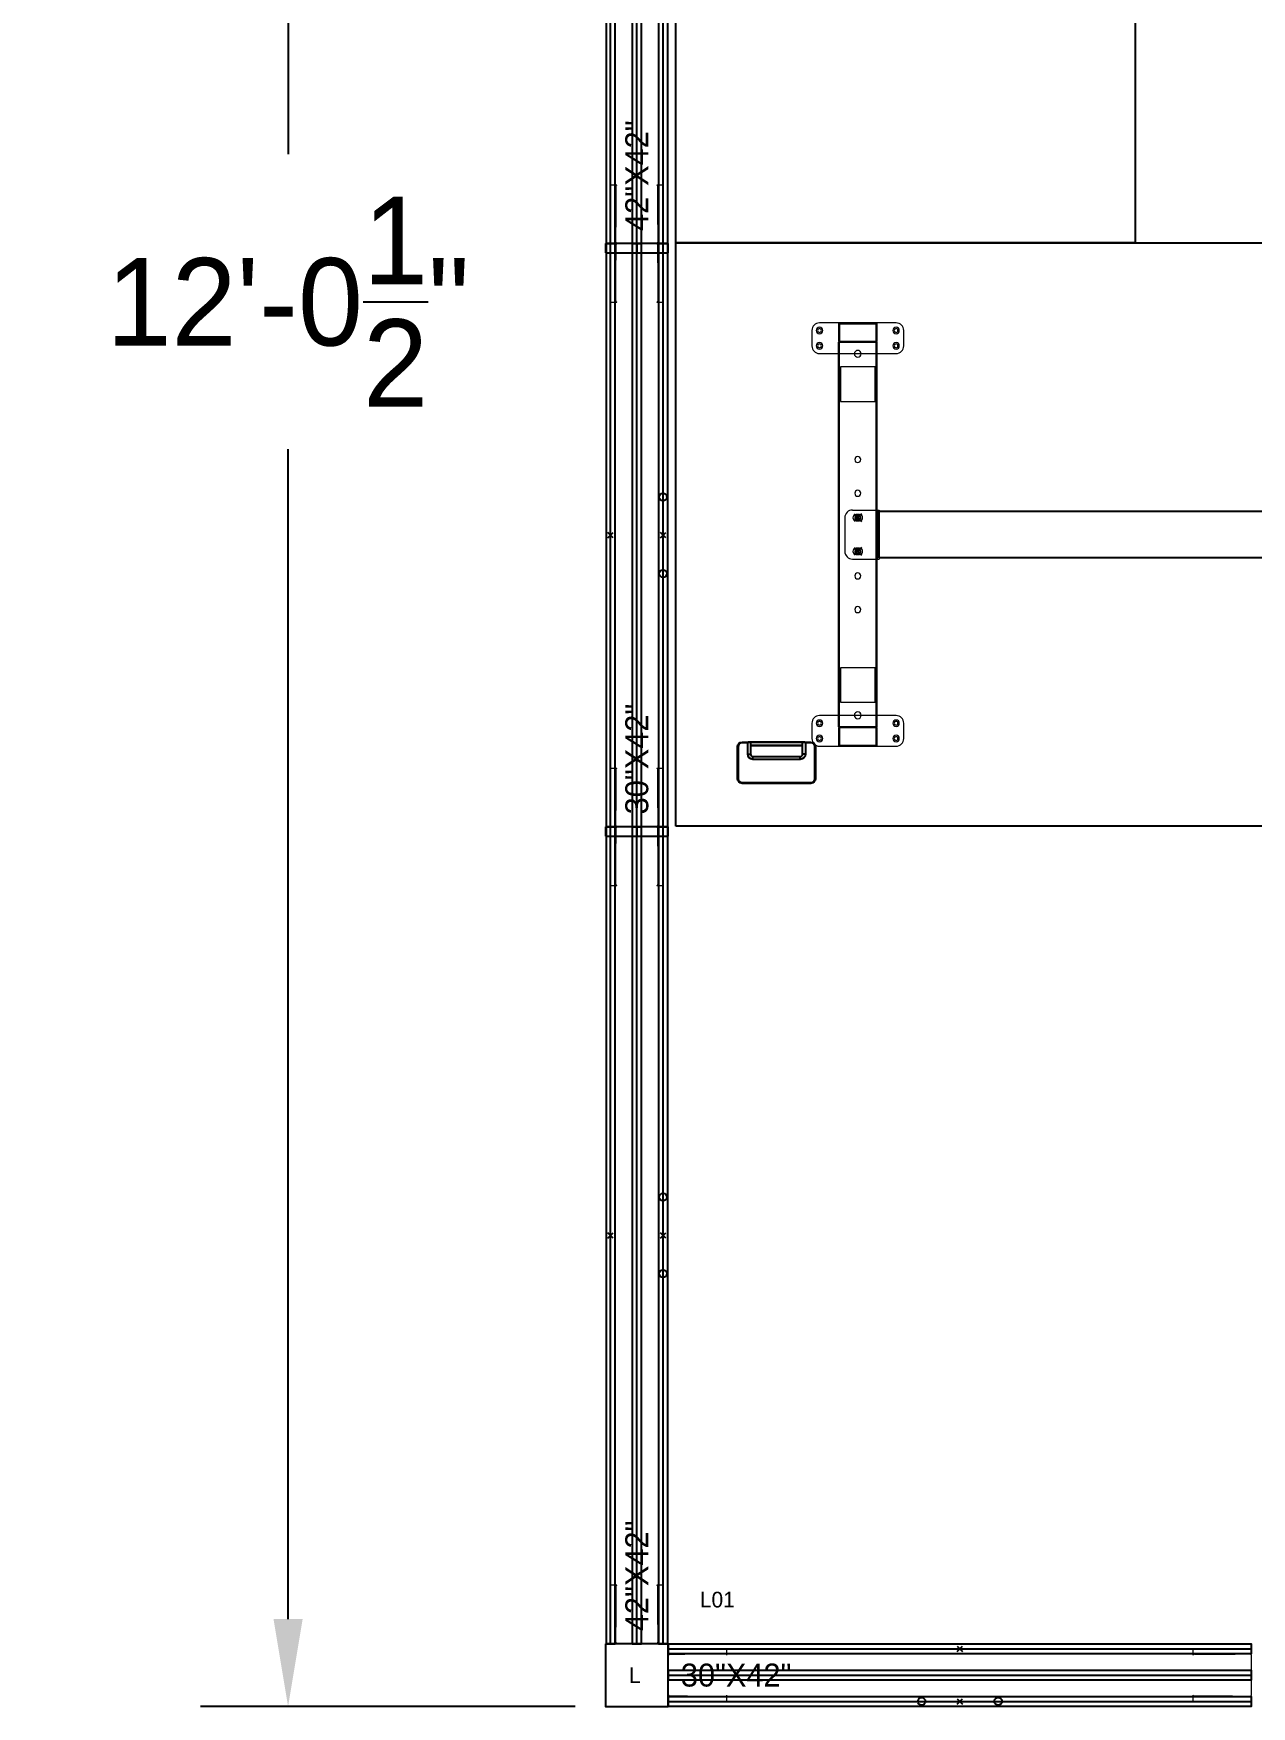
# Model space of a CAD drawing. Header units: inches. Extents: x 126 to 13186, y 9 to 361.
# Drawn here: x 5074.6 to 5137.2, y 41.7 to 127.7 of the extents above; entities that cross this region are included whole.
import ezdxf

# ---------------------------------------------------------------- set-up
doc = ezdxf.new("R2010")
doc.units = ezdxf.units.IN
doc.header["$MEASUREMENT"] = 0
for name, color, linetype in [('DD2D', 7, 'Continuous'), ('DD2D_Geometry', 7, 'Continuous'), ('ENFASIS NEW', 7, 'Continuous'), ('Id Unión', 7, 'Continuous'), ('PV-26D', 7, 'Continuous')]:
    doc.layers.add(name, color=color, linetype=linetype)
doc.styles.get("Standard").update_dxf_attribs({"font": 'stylu.ttf'})
doc.dimstyles.get("Standard").update_dxf_attribs({"dimscale": 25, "dimtxt": 0.18, "dimasz": 0.18, "dimexe": 0.18, "dimexo": 0.0625, "dimgap": 0.09, "dimtad": 0, "dimtih": 1, "dimtoh": 1, "dimzin": 0, "dimdsep": 46, "dimlunit": 4, "dimtxsty": 'Standard', "dimcen": 0.09, "dimadec": 0, "dimazin": 0, "dimtfac": 1, "dimtofl": 0, "dimtmove": 0, "dimatfit": 3, "dimfxl": 1, "dimtolj": 1, "dimtzin": 0, "dimarcsym": 0})

# ---------------------------------------------------------------- blocks, each defined once
blk = doc.blocks.new('DD40102466AB')
at = {"color": 1}
for p, q in [((0.0035, -0.0035), (-0.0035, 0.0035)), ((0.0035, 0.0035), (-0.0035, -0.0035))]:
    blk.add_line(p, q, dxfattribs=at)
blk.add_lwpolyline([(-0.3472, -0.0417), (0.3472, -0.0417), (0.391, -0.0067), (0.838, -0.0067), (0.838, -0.6067), (-0.838, -0.6067), (-0.838, -0.0067), (-0.391, -0.0067)], close=True)
blk.add_point((0, 0))
blk.add_point((0, 0))
blk.add_point((0, 0), dxfattribs=at)
blk = doc.blocks.new('DD40123072AB')
for p, q in [((-0.915, -0.7687), (-0.915, -0.0067)), ((-0.915, -0.0067), (0.915, -0.0067)), ((0.915, -0.0067), (0.915, -0.7687)), ((0.915, -0.7687), (-0.915, -0.7687))]:
    blk.add_line(p, q)
at = {"layer": 'PV-26D'}
for p, q in [((-0.7385, -0.0627), (-0.8285, -0.0627)), ((-0.8285, -0.0637), (-0.8285, -0.0627)), ((-0.8285, -0.0637), (-0.7385, -0.0637)), ((-0.7385, -0.0637), (-0.7385, -0.0627)), ((0.7385, -0.0627), (0.8285, -0.0627)), ((0.7385, -0.0637), (0.7385, -0.0627)), ((0.8285, -0.0637), (0.7385, -0.0637)), ((0.8285, -0.0637), (0.8285, -0.0627)), ((-0.8345, -0.0687), (-0.8345, -0.1107)), ((-0.8335, -0.0687), (-0.8345, -0.0687)), ((-0.8335, -0.1107), (-0.8335, -0.0687)), ((-0.7335, -0.0687), (-0.7335, -0.1107)), ((-0.7335, -0.0687), (-0.7325, -0.0687)), ((-0.7325, -0.1107), (-0.7325, -0.0687)), ((0.7325, -0.1107), (0.7325, -0.0687)), ((0.7335, -0.0687), (0.7325, -0.0687)), ((0.7335, -0.0687), (0.7335, -0.1107)), ((0.8335, -0.1107), (0.8335, -0.0687)), ((0.8335, -0.0687), (0.8345, -0.0687)), ((0.8345, -0.0687), (0.8345, -0.1107)), ((-0.8212, -0.1009), (-0.8212, -0.1157)), ((-0.8212, -0.1009), (-0.8175, -0.1009)), ((-0.8175, -0.1167), (-0.8175, -0.1009)), ((-0.7527, -0.094), (-0.8143, -0.094)), ((-0.8143, -0.094), (-0.8143, -0.0977)), ((-0.8143, -0.0977), (-0.7527, -0.0977)), ((-0.7527, -0.094), (-0.7527, -0.0977)), ((-0.7495, -0.1009), (-0.7495, -0.1167)), ((-0.7458, -0.1009), (-0.7495, -0.1009)), ((-0.7458, -0.1157), (-0.7458, -0.1009)), ((0.7458, -0.1157), (0.7458, -0.1009)), ((0.7458, -0.1009), (0.7495, -0.1009)), ((0.7495, -0.1009), (0.7495, -0.1167)), ((0.7527, -0.094), (0.8143, -0.094)), ((0.7527, -0.094), (0.7527, -0.0977)), ((0.8143, -0.0977), (0.7527, -0.0977)), ((0.8143, -0.094), (0.8143, -0.0977)), ((0.8175, -0.1167), (0.8175, -0.1009)), ((0.8212, -0.1009), (0.8175, -0.1009)), ((0.8212, -0.1009), (0.8212, -0.1157)), ((-0.8335, -0.1107), (-0.8345, -0.1107)), ((-0.8212, -0.1157), (-0.8285, -0.1157)), ((-0.8285, -0.1157), (-0.8285, -0.1167)), ((-0.8285, -0.1167), (-0.8175, -0.1167)), ((-0.7495, -0.1117), (-0.8175, -0.1117)), ((-0.7495, -0.1119), (-0.8175, -0.1119)), ((-0.8175, -0.1124), (-0.7495, -0.1124)), ((-0.7495, -0.1161), (-0.8175, -0.1161)), ((-0.8175, -0.1166), (-0.7495, -0.1166)), ((-0.7495, -0.1167), (-0.8175, -0.1167)), ((-0.7495, -0.1167), (-0.7385, -0.1167)), ((-0.7385, -0.1157), (-0.7458, -0.1157)), ((-0.7385, -0.1157), (-0.7385, -0.1167)), ((-0.7335, -0.1107), (-0.7325, -0.1107)), ((0.7335, -0.1107), (0.7325, -0.1107)), ((0.7385, -0.1157), (0.7458, -0.1157)), ((0.7385, -0.1157), (0.7385, -0.1167)), ((0.7495, -0.1167), (0.7385, -0.1167)), ((0.7495, -0.1117), (0.8175, -0.1117)), ((0.7495, -0.1119), (0.8175, -0.1119)), ((0.8175, -0.1124), (0.7495, -0.1124)), ((0.7495, -0.1161), (0.8175, -0.1161)), ((0.8175, -0.1166), (0.7495, -0.1166)), ((0.7495, -0.1167), (0.8175, -0.1167)), ((0.8285, -0.1167), (0.8175, -0.1167)), ((0.8212, -0.1157), (0.8285, -0.1157)), ((0.8285, -0.1157), (0.8285, -0.1167)), ((0.8335, -0.1107), (0.8345, -0.1107))]:
    blk.add_line(p, q, dxfattribs=at)
at = {"layer": 'PV-26D', "extrusion": (0, 0, -1)}
for centre, radius, start, end in [((0.8285, -0.0687), 0.006, 0, 90), ((0.7385, -0.0687), 0.006, 90, 180), ((-0.7385, -0.0687), 0.006, 0, 90), ((-0.8285, -0.0687), 0.006, 90, 180), ((0.8143, -0.1009), 0.00691, 0, 90), ((0.7527, -0.1009), 0.00691, 90, 180), ((-0.7527, -0.1009), 0.00691, 0, 90), ((-0.8143, -0.1009), 0.00691, 90, 180), ((0.8285, -0.1107), 0.006, 270, 0), ((0.7385, -0.1107), 0.006, 180, 270), ((-0.7385, -0.1107), 0.006, 270, 0), ((-0.8285, -0.1107), 0.006, 180, 270)]:
    blk.add_arc(centre, radius, start, end, dxfattribs=at)
at = {"layer": 'PV-26D'}
for centre, radius, start, end in [((-0.8285, -0.0687), 0.005, 90, 180), ((-0.7385, -0.0687), 0.005, 0, 90), ((0.7385, -0.0687), 0.005, 90, 180), ((0.8285, -0.0687), 0.005, 0, 90), ((-0.8143, -0.1009), 0.00318, 90, 180), ((-0.7527, -0.1009), 0.00318, 0, 90), ((0.7527, -0.1009), 0.00318, 90, 180), ((0.8143, -0.1009), 0.00318, 0, 90), ((-0.8285, -0.1107), 0.005, 180, 270), ((-0.7385, -0.1107), 0.005, 270, 0), ((0.7385, -0.1107), 0.005, 180, 270), ((0.8285, -0.1107), 0.005, 270, 0)]:
    blk.add_arc(centre, radius, start, end, dxfattribs=at)
for points in [[(-0.8175, -0.1167), (-0.8197, -0.1167), (-0.8212, -0.1163), (-0.8212, -0.1157)], [(-0.7458, -0.1157), (-0.7458, -0.1163), (-0.7473, -0.1167), (-0.7495, -0.1167)], [(0.7458, -0.1157), (0.7458, -0.1163), (0.7473, -0.1167), (0.7495, -0.1167)], [(0.8175, -0.1167), (0.8197, -0.1167), (0.8212, -0.1163), (0.8212, -0.1157)]]:
    blk.add_rational_spline(points, [1, 0.804737854124, 0.804737854124, 1], degree=3, dxfattribs=at)
blk = doc.blocks.new('DD305172S')
at = {"color": 0, "linetype": 'Continuous', "lineweight": 0}
for p, q in [((-0.06, 0.0305), (-0.0573, 0.0305)), ((-0.06, -0.0305), (-0.06, 0.0305)), ((-0.0573, 0.0305), (0.038, 0.0305)), ((-0.0573, 0.0305), (-0.0573, -0.0305)), ((0.038, 0.025), (-0.01, 0.025)), ((-0.01, -0.025), (-0.01, 0.025)), ((0.038, 0.0305), (0.042, 0.0305)), ((0.0393, 0.025), (0.038, 0.025)), ((0.042, 0.025), (0.0393, 0.025)), ((0.042, 0.0112), (0.042, 0.0305)), ((1.49, 0.0308), (1.49, 0.032)), ((1.4935, 0.032), (1.49, 0.032)), ((1.49, 0.0112), (1.49, 0.0308)), ((1.4927, -0.032), (1.4927, 0.032)), ((1.525, 0.032), (1.4935, 0.032)), ((1.5204, 0.026), (1.5157, 0.026)), ((1.535, -0.022), (1.535, 0.022)), ((-0.0475, 0.007), (-0.0405, 0.007)), ((-0.0475, 0.004), (-0.0475, 0.007)), ((-0.0405, 0.004), (-0.0475, 0.004)), ((-0.0405, 0.007), (-0.0405, 0.004)), ((0.042, 0.0096), (0.042, 0.0112)), ((0.042, -0.0096), (0.042, 0.0096)), ((1.49, 0.0096), (1.49, 0.0112)), ((1.49, -0.0096), (1.49, 0.0096)), ((1.5157, 0.018), (1.5204, 0.018)), ((-0.0475, -0.004), (-0.0475, -0.007)), ((-0.0475, -0.004), (-0.0405, -0.004)), ((-0.0405, -0.007), (-0.0475, -0.007)), ((-0.0405, -0.007), (-0.0405, -0.004)), ((0.042, -0.0112), (0.042, -0.0096)), ((0.042, -0.0305), (0.042, -0.0112)), ((1.49, -0.0112), (1.49, -0.0096)), ((1.49, -0.0308), (1.49, -0.0112)), ((1.5204, -0.018), (1.5157, -0.018)), ((-0.0573, -0.0305), (-0.06, -0.0305)), ((-0.0573, -0.0305), (0.038, -0.0305)), ((-0.01, -0.025), (0.038, -0.025)), ((0.038, -0.025), (0.0393, -0.025)), ((0.038, -0.0305), (0.042, -0.0305)), ((0.0393, -0.025), (0.042, -0.025)), ((1.49, -0.032), (1.49, -0.0308)), ((1.4935, -0.032), (1.49, -0.032)), ((1.525, -0.032), (1.4935, -0.032)), ((1.5157, -0.026), (1.5204, -0.026))]:
    blk.add_line(p, q, dxfattribs=at)
at = {"color": 1}
for p, q in [((1.5131, 0.0171), (1.523, 0.0269)), ((1.523, 0.0171), (1.5131, 0.0269)), ((-0.0049, -0.0049), (0.0049, 0.0049)), ((0.0049, -0.0049), (-0.0049, 0.0049)), ((1.5131, -0.0269), (1.523, -0.0171)), ((1.523, -0.0269), (1.5131, -0.0171))]:
    blk.add_line(p, q, dxfattribs=at)
blk.add_lwpolyline([(1.49, -0.0305), (0.042, -0.0305), (0.042, 0.0305), (1.49, 0.0305)], close=True)
at = {"color": 0, "linetype": 'Continuous', "lineweight": 0}
for centre, radius, start, end in [((1.5157, 0.022), 0.00397, 90, 270), ((1.5181, 0.022), 0.00255, 90, 270), ((1.5181, 0.022), 0.00255, 270, 90), ((1.5204, 0.022), 0.00397, 270, 90), ((1.525, 0.022), 0.01, 0, 90), ((-0.0475, 0), 0.00697, 90, 270), ((-0.0475, 0), 0.00397, 90, 270), ((-0.0405, 0), 0.00697, 270, 90), ((-0.0405, 0), 0.00397, 270, 90), ((0, 0), 0.00697, 90, 270), ((0, 0), 0.00397, 90, 270), ((0, 0), 0.00255, 90, 270), ((0, 0), 0.00697, 270, 90), ((0, 0), 0.00397, 270, 90), ((0, 0), 0.00255, 270, 90), ((1.5157, -0.022), 0.00397, 90, 270), ((1.5181, -0.022), 0.00255, 90, 270), ((1.5181, -0.022), 0.00255, 270, 90), ((1.5204, -0.022), 0.00397, 270, 90), ((1.525, -0.022), 0.01, 270, 0)]:
    blk.add_arc(centre, radius, start, end, dxfattribs=at)
for p in [(1.5181, 0.022), (0, 0), (1.5181, -0.022)]:
    blk.add_point(p)
blk = doc.blocks.new('A$C346468CF')
at = {"color": 0, "linetype": 'Continuous', "lineweight": 0}
for p, q in [((-0.3212, 0.1829), (-0.3412, 0.1829)), ((0.1918, 0.1829), (0.1718, 0.1829)), ((-0.3512, 0.1729), (-0.3512, 0.0729)), ((-0.3112, 0.0729), (-0.3112, 0.1729)), ((0.1618, 0.1729), (0.1618, 0.0729)), ((0.2018, 0.0729), (0.2018, 0.1729)), ((-0.3497, 0.1464), (-0.3497, 0.0994)), ((-0.3277, 0.1483), (-0.3493, 0.1483)), ((-0.3277, 0.1467), (-0.3493, 0.1467)), ((-0.3273, 0.0994), (-0.3273, 0.1464)), ((-0.3258, 0.1483), (-0.3112, 0.1483)), ((-0.3258, 0.1464), (-0.3258, 0.1483)), ((-0.3258, 0.1467), (0.1764, 0.1467)), ((-0.3258, 0.0994), (-0.3258, 0.1464)), ((-0.3258, 0.0994), (-0.3258, 0.1464)), ((-0.3112, 0.1483), (0.1618, 0.1483)), ((-0.2937, 0.1454), (-0.2937, 0.1004)), ((-0.2487, 0.1454), (-0.2937, 0.1454)), ((-0.2487, 0.1004), (-0.2487, 0.1454)), ((0.0993, 0.1454), (0.0993, 0.1004)), ((0.1443, 0.1454), (0.0993, 0.1454)), ((0.1443, 0.1004), (0.1443, 0.1454)), ((0.1618, 0.1483), (0.1764, 0.1483)), ((0.1764, 0.1464), (0.1764, 0.1483)), ((0.1764, 0.1464), (0.1764, 0.0994)), ((0.1764, 0.0994), (0.1764, 0.1464)), ((0.1779, 0.1464), (0.1779, 0.0994)), ((0.1999, 0.1483), (0.1783, 0.1483)), ((0.1999, 0.1467), (0.1783, 0.1467)), ((0.2003, 0.0994), (0.2003, 0.1464)), ((-0.3493, 0.099), (-0.3277, 0.099)), ((-0.3493, 0.0975), (-0.3277, 0.0975)), ((-0.3258, 0.0975), (-0.3258, 0.0994)), ((-0.3258, 0.099), (0.1764, 0.099)), ((-0.3258, 0.0975), (-0.3112, 0.0975)), ((-0.3112, 0.0975), (0.1618, 0.0975)), ((-0.2937, 0.1004), (-0.2487, 0.1004)), ((0.0993, 0.1004), (0.1443, 0.1004)), ((0.1618, 0.0975), (0.1764, 0.0975)), ((0.1764, 0.0975), (0.1764, 0.0994)), ((0.1783, 0.099), (0.1999, 0.099)), ((0.1783, 0.0975), (0.1999, 0.0975)), ((-0.3412, 0.0629), (-0.3212, 0.0629)), ((0.1718, 0.0629), (0.1918, 0.0629))]:
    blk.add_line(p, q, dxfattribs=at)
for centre, radius, start, end in [((-0.3412, 0.1729), 0.01, 90, 180), ((-0.3412, 0.1729), 0.00422, 0, 180), ((-0.3412, 0.1729), 0.00246, 0, 180), ((-0.3212, 0.1729), 0.00422, 0, 180), ((-0.3212, 0.1729), 0.00246, 0, 180), ((-0.3212, 0.1729), 0.01, 0, 90), ((0.1718, 0.1729), 0.01, 90, 180), ((0.1718, 0.1729), 0.00422, 0, 180), ((0.1718, 0.1729), 0.00246, 0, 180), ((0.1918, 0.1729), 0.00422, 0, 180), ((0.1918, 0.1729), 0.00246, 0, 180), ((0.1918, 0.1729), 0.01, 0, 90), ((-0.3412, 0.1729), 0.00422, 180, 0), ((-0.3412, 0.1729), 0.00246, 180, 0), ((-0.3212, 0.1729), 0.00422, 180, 0), ((-0.3212, 0.1729), 0.00246, 180, 0), ((0.1718, 0.1729), 0.00422, 180, 0), ((0.1718, 0.1729), 0.00246, 180, 0), ((0.1918, 0.1729), 0.00422, 180, 0), ((0.1918, 0.1729), 0.00246, 180, 0), ((-0.3493, 0.1464), 0.0019, 90, 180), ((-0.3493, 0.1464), 0.00038, 90, 180), ((-0.3277, 0.1464), 0.0019, 0, 90), ((-0.3277, 0.1464), 0.00038, 0, 90), ((0.1783, 0.1464), 0.0019, 90, 180), ((0.1783, 0.1464), 0.00038, 90, 180), ((0.1999, 0.1464), 0.0019, 0, 90), ((0.1999, 0.1464), 0.00038, 0, 90), ((-0.3108, 0.1229), 0.0045, 90, 270), ((-0.3108, 0.1229), 0.0045, 270, 90), ((-0.1727, 0.1229), 0.00397, 90, 270), ((-0.1727, 0.1229), 0.00397, 270, 90), ((-0.1287, 0.1229), 0.00397, 90, 270), ((-0.1287, 0.1229), 0.00397, 270, 90), ((-0.0967, 0.1229), 0.00397, 90, 270), ((-0.0967, 0.1229), 0.00397, 270, 90), ((-0.0527, 0.1229), 0.00397, 90, 270), ((-0.0527, 0.1229), 0.00397, 270, 90), ((-0.0207, 0.1229), 0.00397, 90, 270), ((-0.0207, 0.1229), 0.00397, 270, 90), ((0.0233, 0.1229), 0.00397, 90, 270), ((0.0233, 0.1229), 0.00397, 270, 90), ((0.1614, 0.1229), 0.0045, 90, 270), ((0.1614, 0.1229), 0.0045, 270, 90), ((-0.3493, 0.0994), 0.0019, 180, 270), ((-0.3493, 0.0994), 0.00038, 180, 270), ((-0.3277, 0.0994), 0.00038, 270, 360), ((-0.3277, 0.0994), 0.0019, 270, 0), ((0.1783, 0.0994), 0.0019, 180, 270), ((0.1783, 0.0994), 0.00038, 180, 270), ((0.1999, 0.0994), 0.00038, 270, 360), ((0.1999, 0.0994), 0.0019, 270, 0), ((-0.3412, 0.0729), 0.01, 180, 270), ((-0.3412, 0.0729), 0.00422, 0, 180), ((-0.3412, 0.0729), 0.00422, 180, 0), ((-0.3412, 0.0729), 0.00246, 0, 180), ((-0.3412, 0.0729), 0.00246, 180, 0), ((-0.3212, 0.0729), 0.00422, 0, 180), ((-0.3212, 0.0729), 0.00422, 180, 0), ((-0.3212, 0.0729), 0.00246, 0, 180), ((-0.3212, 0.0729), 0.00246, 180, 0), ((-0.3212, 0.0729), 0.01, 270, 0), ((0.1718, 0.0729), 0.01, 180, 270), ((0.1718, 0.0729), 0.00422, 0, 180), ((0.1718, 0.0729), 0.00422, 180, 0), ((0.1718, 0.0729), 0.00246, 0, 180), ((0.1718, 0.0729), 0.00246, 180, 0), ((0.1918, 0.0729), 0.00422, 0, 180), ((0.1918, 0.0729), 0.00422, 180, 0), ((0.1918, 0.0729), 0.00246, 0, 180), ((0.1918, 0.0729), 0.00246, 180, 0), ((0.1918, 0.0729), 0.01, 270, 0)]:
    blk.add_arc(centre, radius, start, end, dxfattribs=at)
blk = doc.blocks.new('DD300530S')
blk.add_blockref('A$C346468CF', (0.0747, -0.1229))
blk = doc.blocks.new('DD101042422D')
at = {"color": 1, "linetype": 'Continuous', "lineweight": 0}
for p, q in [((0, -0.0255), (0, 0.0255)), ((0.0017, 0.0275), (0.0218, 0.0275)), ((0.002, 0.0275), (0.0215, 0.0275)), ((0.0747, 0.0275), (0.0215, 0.0275)), ((0.0747, 0.0275), (0.075, 0.0275)), ((0.0765, 0.026), (0.0765, 0.0343)), ((0.9905, 0.0343), (0.0765, 0.0343)), ((0.9905, 0.0343), (0.9905, 0.026)), ((0.9923, 0.0275), (0.992, 0.0275)), ((0.9923, 0.0275), (1.0455, 0.0275)), ((1.0653, 0.0275), (1.0452, 0.0275)), ((1.065, 0.0275), (1.0455, 0.0275)), ((1.067, -0.0255), (1.067, 0.0255)), ((0.025, -0.0275), (0.002, -0.0275)), ((0.025, -0.0275), (0.0747, -0.0275)), ((0.0747, -0.0275), (0.075, -0.0275)), ((0.0765, -0.0343), (0.0765, -0.026)), ((0.9905, -0.0343), (0.0765, -0.0343)), ((0.9905, -0.026), (0.9905, -0.0343)), ((0.9923, -0.0275), (0.992, -0.0275)), ((1.042, -0.0275), (0.9923, -0.0275)), ((1.042, -0.0275), (1.065, -0.0275))]:
    blk.add_line(p, q, dxfattribs=at)
at = {"color": 1}
for p, q in [((0.53, 0.0379), (0.537, 0.0308)), ((0.53, 0.0308), (0.537, 0.0379)), ((0.53, -0.0379), (0.537, -0.0308)), ((0.53, -0.0308), (0.537, -0.0379))]:
    blk.add_line(p, q, dxfattribs=at)
for centre in [(0.4835, -0.0343), (0.5835, -0.0343)]:
    blk.add_circle(centre, 0.005, dxfattribs=at)
at = {"color": 1, "linetype": 'Continuous', "lineweight": 0}
for centre, radius, start, end in [((0.002, 0.0255), 0.00203, 90, 180), ((0.075, 0.026), 0.00151, 10.021, 90), ((0.075, 0.026), 0.00151, 0, 10.021), ((0.992, 0.026), 0.00151, 90, 169.979), ((0.992, 0.026), 0.00151, 169.979, 180), ((0.992, 0.026), 0.00151, 169.979, 180), ((1.065, 0.0255), 0.00203, 0, 90), ((0.002, -0.0255), 0.00203, 180, 270), ((0.075, -0.026), 0.00151, 270, 349.979), ((0.075, -0.026), 0.00151, 349.979, 0), ((0.992, -0.026), 0.00151, 180, 190.021), ((0.992, -0.026), 0.00151, 180, 190.021), ((0.992, -0.026), 0.00151, 190.021, 270), ((1.065, -0.0255), 0.00203, 270, 0)]:
    blk.add_arc(centre, radius, start, end, dxfattribs=at)
at = {"color": 1}
for p in [(0.5335, 0.0343), (0.5335, -0.0343)]:
    blk.add_point(p, dxfattribs=at)
at = {"insert": (0.0165, 0.0151), "char_height": 0.03, "attachment_point": 1}
blk.add_mtext_dynamic_manual_height_columns('42"X42"', width=75.494015, gutter_width=12.5, heights=[0], dxfattribs=at)
blk = doc.blocks.new('SPACE_DD10104242')
blk.add_blockref('DD101042422D', (0, 0))
blk = doc.blocks.new('DD101030422D')
at = {"color": 1, "linetype": 'Continuous', "lineweight": 0}
for p, q in [((0, -0.0255), (0, 0.0255)), ((0.0017, 0.0275), (0.0218, 0.0275)), ((0.002, 0.0275), (0.0215, 0.0275)), ((0.0747, 0.0275), (0.0215, 0.0275)), ((0.0747, 0.0275), (0.075, 0.0275)), ((0.0765, 0.026), (0.0765, 0.0343)), ((0.6855, 0.0343), (0.0765, 0.0343)), ((0.6855, 0.0343), (0.6855, 0.026)), ((0.6873, 0.0275), (0.687, 0.0275)), ((0.6873, 0.0275), (0.7405, 0.0275)), ((0.7603, 0.0275), (0.7402, 0.0275)), ((0.76, 0.0275), (0.7405, 0.0275)), ((0.762, -0.0255), (0.762, 0.0255)), ((0.025, -0.0275), (0.002, -0.0275)), ((0.025, -0.0275), (0.0747, -0.0275)), ((0.0747, -0.0275), (0.075, -0.0275)), ((0.0765, -0.0343), (0.0765, -0.026)), ((0.6855, -0.0343), (0.0765, -0.0343)), ((0.6855, -0.026), (0.6855, -0.0343)), ((0.6873, -0.0275), (0.687, -0.0275)), ((0.737, -0.0275), (0.6873, -0.0275)), ((0.737, -0.0275), (0.76, -0.0275))]:
    blk.add_line(p, q, dxfattribs=at)
at = {"color": 1}
for p, q in [((0.3775, 0.0379), (0.3845, 0.0308)), ((0.3775, 0.0308), (0.3845, 0.0379)), ((0.3775, -0.0379), (0.3845, -0.0308)), ((0.3775, -0.0308), (0.3845, -0.0379))]:
    blk.add_line(p, q, dxfattribs=at)
for centre in [(0.331, -0.0343), (0.431, -0.0343)]:
    blk.add_circle(centre, 0.005, dxfattribs=at)
at = {"color": 1, "linetype": 'Continuous', "lineweight": 0}
for centre, radius, start, end in [((0.002, 0.0255), 0.00203, 90, 180), ((0.075, 0.026), 0.00151, 10.021, 90), ((0.075, 0.026), 0.00151, 0, 10.021), ((0.687, 0.026), 0.00151, 90, 169.979), ((0.687, 0.026), 0.00151, 169.979, 180), ((0.687, 0.026), 0.00151, 169.979, 180), ((0.76, 0.0255), 0.00203, 0, 90), ((0.002, -0.0255), 0.00203, 180, 270), ((0.075, -0.026), 0.00151, 270, 349.979), ((0.075, -0.026), 0.00151, 349.979, 0), ((0.687, -0.026), 0.00151, 180, 190.021), ((0.687, -0.026), 0.00151, 180, 190.021), ((0.687, -0.026), 0.00151, 190.021, 270), ((0.76, -0.0255), 0.00203, 270, 0)]:
    blk.add_arc(centre, radius, start, end, dxfattribs=at)
at = {"color": 1}
for p in [(0.381, 0.0343), (0.381, -0.0343)]:
    blk.add_point(p, dxfattribs=at)
at = {"insert": (0.0165, 0.0151), "char_height": 0.03, "attachment_point": 1}
blk.add_mtext_dynamic_manual_height_columns('30"X42"', width=75.494015, gutter_width=12.5, heights=[0], dxfattribs=at)
blk = doc.blocks.new('SPACE_DD10103042')
blk.add_blockref('DD101030422D', (0, 0))
blk = doc.blocks.new('DD3021422D')
for p, q in [((0, 0.041), (0, -0.041)), ((0.012, 0.041), (0, 0.041)), ((0.012, -0.041), (0.012, 0.041)), ((0, -0.041), (0.012, -0.041))]:
    blk.add_line(p, q)
blk = doc.blocks.new('SPACE_DD302142')
blk.add_blockref('DD3021422D', (0, 0))
blk = doc.blocks.new('*D80')
at = {"color": 0, "lineweight": -2, "transparency": 16777216}
for p, q in [((5102.444, 186.163), (5083.178, 186.163)), ((5087.678, 181.663), (5087.678, 121.503)), ((5087.678, 46.175), (5087.678, 106.335)), ((5102.444, 41.675), (5083.178, 41.675))]:
    blk.add_line(p, q, dxfattribs=at)
at = {"color": 0, "transparency": 16777216}
for points in [[(5086.928, 181.663), (5088.428, 181.663), (5087.678, 186.163)], [(5086.928, 46.175), (5088.428, 46.175), (5087.678, 41.675)]]:
    blk.add_solid(points, dxfattribs=at)
at = {"layer": 'Defpoints', "color": 0, "transparency": 16777216}
for p in [(5087.678, 186.163), (5104.007, 186.163), (5104.007, 41.675)]:
    blk.add_point(p, dxfattribs=at)
at = {"color": 0, "transparency": 16777216, "insert": (5087.678, 113.919), "char_height": 4.5, "attachment_point": 5}
blk.add_mtext('\\A1;12\'-0{\\H1.000000x;\\S1/2;}"', dxfattribs=at)

msp = doc.modelspace()

# ---------------------------------------------------------------- linework, layer by layer
at = {"layer": 'DD2D'}
for p, q in [((5104.266, 116.911), (5104.266, 158.919)), ((5105.617, 116.911), (5105.617, 158.919)), ((5105.617, 116.911), (5105.617, 158.919)), ((5106.967, 116.911), (5106.967, 158.919)), ((5104.266, 86.911), (5104.266, 116.911)), ((5105.617, 86.911), (5105.617, 116.911)), ((5105.617, 86.911), (5105.617, 116.911)), ((5105.617, 116.911), (5105.617, 116.438)), ((5106.967, 86.911), (5106.967, 116.911)), ((5104.266, 44.903), (5104.266, 86.911)), ((5105.617, 44.903), (5105.617, 86.911)), ((5105.617, 44.903), (5105.617, 86.911)), ((5105.617, 86.911), (5105.617, 86.438)), ((5106.967, 44.903), (5106.967, 86.911)), ((5105.617, 44.903), (5105.617, 44.899)), ((5107.231, 44.639), (5137.231, 44.639)), ((5107.231, 43.289), (5137.231, 43.289)), ((5107.231, 43.289), (5137.231, 43.289)), ((5107.231, 41.938), (5137.231, 41.938))]:
    msp.add_line(p, q, dxfattribs=at)
at = {"layer": 'DD2D_Geometry'}
for points in [[(5104.503, 116.911), (5104.503, 158.919), (5104.03, 158.919), (5104.03, 116.911)], [(5104.503, 116.911), (5104.503, 158.919), (5104.03, 158.919), (5104.03, 116.911)], [(5105.853, 116.911), (5105.853, 158.919), (5105.381, 158.919), (5105.381, 116.911)], [(5105.853, 116.911), (5105.853, 158.919), (5105.381, 158.919), (5105.381, 116.911)], [(5107.203, 116.911), (5107.203, 158.919), (5106.731, 158.919), (5106.731, 116.911)], [(5107.203, 116.911), (5107.203, 158.919), (5106.731, 158.919), (5106.731, 116.911)], [(5104.503, 86.911), (5104.503, 116.911), (5104.03, 116.911), (5104.03, 86.911)], [(5104.503, 86.911), (5104.503, 116.911), (5104.03, 116.911), (5104.03, 86.911)], [(5105.853, 86.911), (5105.853, 116.911), (5105.381, 116.911), (5105.381, 86.911)], [(5105.853, 86.911), (5105.853, 116.911), (5105.381, 116.911), (5105.381, 86.911)], [(5107.203, 86.911), (5107.203, 116.911), (5106.731, 116.911), (5106.731, 86.911)], [(5107.203, 86.911), (5107.203, 116.911), (5106.731, 116.911), (5106.731, 86.911)], [(5104.503, 44.903), (5104.503, 86.911), (5104.03, 86.911), (5104.03, 44.903)], [(5104.503, 44.903), (5104.503, 86.911), (5104.03, 86.911), (5104.03, 44.903)], [(5105.853, 44.903), (5105.853, 86.911), (5105.381, 86.911), (5105.381, 44.903)], [(5105.853, 44.903), (5105.853, 86.911), (5105.381, 86.911), (5105.381, 44.903)], [(5107.203, 44.903), (5107.203, 86.911), (5106.731, 86.911), (5106.731, 44.903)], [(5107.203, 44.903), (5107.203, 86.911), (5106.731, 86.911), (5106.731, 44.903)], [(5104.003, 44.903), (5104.007, 41.675), (5107.235, 41.675), (5107.231, 44.903)], [(5107.231, 44.403), (5137.231, 44.403), (5137.231, 44.875), (5107.231, 44.875)], [(5107.231, 44.403), (5137.231, 44.403), (5137.231, 44.875), (5107.231, 44.875)], [(5107.231, 43.053), (5137.231, 43.053), (5137.231, 43.525), (5107.231, 43.525)], [(5107.231, 43.053), (5137.231, 43.053), (5137.231, 43.525), (5107.231, 43.525)], [(5107.231, 41.702), (5137.231, 41.702), (5137.231, 42.175), (5107.231, 42.175)], [(5107.231, 41.702), (5137.231, 41.702), (5137.231, 42.175), (5107.231, 42.175)]]:
    msp.add_lwpolyline(points, close=True, dxfattribs=at)

# ---------------------------------------------------------------- block references
at = {"layer": 'DD2D_Geometry', "xscale": 39.3700787401575, "yscale": 39.3700787401575, "zscale": 39.3700787401575}
for name, p, rotation in [('SPACE_DD10104242', (5105.617, 116.911), 90), ('SPACE_DD302142', (5105.617, 116.911), 270), ('SPACE_DD302142', (5105.617, 116.911), 270), ('SPACE_DD10103042', (5105.617, 86.911), 90), ('SPACE_DD302142', (5105.617, 86.911), 270), ('SPACE_DD302142', (5105.617, 86.911), 270), ('SPACE_DD10104242', (5105.617, 44.903), 90)]:
    msp.add_blockref(name, p, dxfattribs=dict(at, rotation=rotation))
msp.add_blockref('SPACE_DD10103042', (5107.231, 43.289), dxfattribs=at)
at = {"layer": 'ENFASIS NEW', "xscale": 39.3700787401575, "yscale": 39.3700787401575, "zscale": 39.3700787401575}
for name, p, rotation in [('DD40102466AB', (5107.361, 149.941), 90), ('DD40123072AB', (5143.648, 86.685), 180), ('DD300530S', (5116.981, 101.949), 90), ('DD305172S', (5176.747, 101.949), 180)]:
    msp.add_blockref(name, p, dxfattribs=dict(at, rotation=rotation))

# ---------------------------------------------------------------- texts
at = {"layer": 'DD2D_Geometry'}
msp.add_text('L', height=0.807, dxfattribs=at).set_placement((5105.213, 42.885))
at = {"layer": 'Id Unión'}
msp.add_text('L01', height=0.8071, dxfattribs=at).set_placement((5108.856, 46.771))

# ---------------------------------------------------------------- dimensions: what is measured, and where the dimension line sits
dim = msp.add_linear_dim(base=(5087.678, 186.163), p1=(5104.007, 41.675), p2=(5104.007, 186.163), angle=90, dimstyle='Standard')
dim.commit()
dim.dimension.update_dxf_attribs({"geometry": '*D80', "text_midpoint": (5087.678, 113.919)})

doc.saveas('drawing.dxf')
